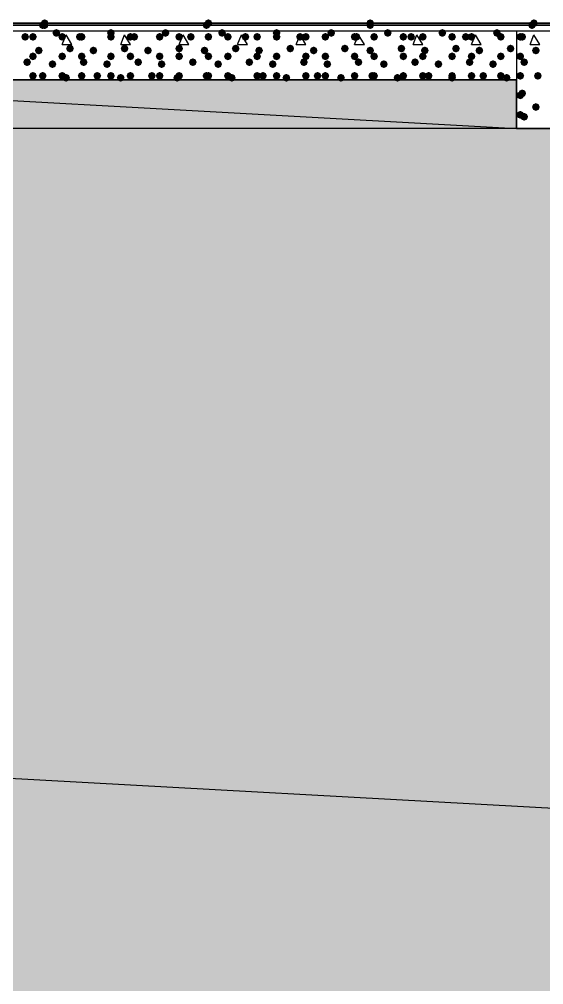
# Model space of a CAD drawing. Header units: millimetres. Extents: x 0 to 420, y 0 to 297.
# Drawn here: x 289.94 to 301.33, y 207.21 to 228.18 of the extents above; entities that cross this region are included whole.
import ezdxf

# ---------------------------------------------------------------- set-up
doc = ezdxf.new("R2010")
doc.units = ezdxf.units.MM
doc.layers.get('0').update_dxf_attribs({"linetype": 'CONTINUOUS'})

msp = doc.modelspace()

# ---------------------------------------------------------------- hatches: boundary and pattern name
at = {"true_color": 0x0000fe}
for points in [[(290.533667, 228.049667), (290.508796, 227.989871), (290.449, 227.965), (290.389204, 227.989871), (290.364333, 228.049667), (290.389204, 228.109462), (290.449, 228.134333), (290.508796, 228.109463)], [(290.533667, 228.049667), (290.508796, 227.989871), (290.449, 227.965), (290.389204, 227.989871), (290.364333, 228.049667), (290.389204, 228.109462), (290.449, 228.134333), (290.508796, 228.109463)], [(290.576, 228.092), (290.551129, 228.032204), (290.491333, 228.007333), (290.431537, 228.032204), (290.406667, 228.092), (290.431537, 228.151796), (290.491333, 228.176667), (290.551129, 228.151796)], [(290.576, 228.049667), (290.551129, 227.989871), (290.491333, 227.965), (290.431537, 227.989871), (290.406667, 228.049667), (290.431537, 228.109462), (290.491333, 228.134333), (290.551129, 228.109463)], [(294.089667, 228.049667), (294.064796, 227.989871), (294.005, 227.965), (293.945204, 227.989871), (293.920333, 228.049667), (293.945204, 228.109462), (294.005, 228.134333), (294.064796, 228.109463)], [(294.089667, 228.049667), (294.064796, 227.989871), (294.005, 227.965), (293.945204, 227.989871), (293.920333, 228.049667), (293.945204, 228.109462), (294.005, 228.134333), (294.064796, 228.109463)], [(294.089667, 228.049667), (294.064796, 227.989871), (294.005, 227.965), (293.945204, 227.989871), (293.920333, 228.049667), (293.945204, 228.109462), (294.005, 228.134333), (294.064796, 228.109463)], [(294.132, 228.092), (294.107129, 228.032204), (294.047333, 228.007333), (293.987538, 228.032204), (293.962667, 228.092), (293.987537, 228.151796), (294.047333, 228.176667), (294.107129, 228.151796)], [(297.645667, 228.092), (297.620796, 228.032204), (297.561, 228.007333), (297.501204, 228.032204), (297.476333, 228.092), (297.501204, 228.151796), (297.561, 228.176667), (297.620796, 228.151796)], [(297.645667, 228.049667), (297.620796, 227.989871), (297.561, 227.965), (297.501204, 227.989871), (297.476333, 228.049667), (297.501204, 228.109462), (297.561, 228.134333), (297.620796, 228.109463)], [(297.645667, 228.049667), (297.620796, 227.989871), (297.561, 227.965), (297.501204, 227.989871), (297.476333, 228.049667), (297.501204, 228.109462), (297.561, 228.134333), (297.620796, 228.109463)], [(297.645667, 228.049667), (297.620796, 227.989871), (297.561, 227.965), (297.501204, 227.989871), (297.476333, 228.049667), (297.501204, 228.109462), (297.561, 228.134333), (297.620796, 228.109463)], [(301.159333, 228.049667), (301.134462, 227.989871), (301.074667, 227.965), (301.014871, 227.989871), (300.99, 228.049667), (301.014871, 228.109462), (301.074667, 228.134333), (301.134462, 228.109463)], [(301.159333, 228.049667), (301.134462, 227.989871), (301.074667, 227.965), (301.014871, 227.989871), (300.99, 228.049667), (301.014871, 228.109462), (301.074667, 228.134333), (301.134462, 228.109463)], [(301.159333, 228.049667), (301.134462, 227.989871), (301.074667, 227.965), (301.014871, 227.989871), (300.99, 228.049667), (301.014871, 228.109462), (301.074667, 228.134333), (301.134462, 228.109463)], [(301.201667, 228.092), (301.176796, 228.032204), (301.117, 228.007333), (301.057204, 228.032204), (301.032333, 228.092), (301.057204, 228.151796), (301.117, 228.176667), (301.176796, 228.151796)]]:
    msp.add_hatch(color=0, dxfattribs=at).paths.add_polyline_path(points, flags=0)
at = {"true_color": 0x000007}
h = msp.add_hatch(color=0, dxfattribs=at)
h.paths.add_polyline_path([(32.215667, 228.049667), (380.661333, 228.049667)], flags=0)
h.paths.add_polyline_path([(380.661333, 228.049667), (32.215667, 228.049667)], flags=0)
at = {"true_color": 0x000008}
for points in [[(290.152667, 227.795667), (290.127796, 227.735871), (290.068, 227.711), (290.008204, 227.735871), (289.983333, 227.795667), (290.008204, 227.855462), (290.068, 227.880333), (290.127796, 227.855463)], [(290.322, 227.795667), (290.297129, 227.735871), (290.237333, 227.711), (290.177538, 227.735871), (290.152667, 227.795667), (290.177537, 227.855462), (290.237333, 227.880333), (290.297129, 227.855463)], [(290.83, 227.880333), (290.805129, 227.820537), (290.745333, 227.795667), (290.685538, 227.820537), (290.660667, 227.880333), (290.685537, 227.940129), (290.745333, 227.965), (290.805129, 227.940129)], [(290.957, 227.795667), (290.932129, 227.735871), (290.872333, 227.711), (290.812538, 227.735871), (290.787667, 227.795667), (290.812537, 227.855462), (290.872333, 227.880333), (290.932129, 227.855463)], [(291.338, 227.795667), (291.313129, 227.735871), (291.253333, 227.711), (291.193537, 227.735871), (291.168667, 227.795667), (291.193537, 227.855462), (291.253333, 227.880333), (291.313129, 227.855463)], [(291.380333, 227.795667), (291.355463, 227.735871), (291.295667, 227.711), (291.235871, 227.735871), (291.211, 227.795667), (291.235871, 227.855462), (291.295667, 227.880333), (291.355462, 227.855463)], [(292.015333, 227.880333), (291.990463, 227.820537), (291.930667, 227.795667), (291.870871, 227.820537), (291.846, 227.880333), (291.870871, 227.940129), (291.930667, 227.965), (291.990462, 227.940129)], [(292.015333, 227.795667), (291.990463, 227.735871), (291.930667, 227.711), (291.870871, 227.735871), (291.846, 227.795667), (291.870871, 227.855462), (291.930667, 227.880333), (291.990462, 227.855463)], [(292.438667, 227.795667), (292.413796, 227.735871), (292.354, 227.711), (292.294204, 227.735871), (292.269333, 227.795667), (292.294204, 227.855462), (292.354, 227.880333), (292.413796, 227.855463)], [(292.523333, 227.795667), (292.498462, 227.735871), (292.438667, 227.711), (292.378871, 227.735871), (292.354, 227.795667), (292.378871, 227.855462), (292.438667, 227.880333), (292.498462, 227.855463)], [(293.073667, 227.795667), (293.048796, 227.735871), (292.989, 227.711), (292.929204, 227.735871), (292.904333, 227.795667), (292.929204, 227.855462), (292.989, 227.880333), (293.048796, 227.855463)], [(293.200667, 227.880333), (293.175796, 227.820537), (293.116, 227.795667), (293.056204, 227.820537), (293.031333, 227.880333), (293.056204, 227.940129), (293.116, 227.965), (293.175796, 227.940129)], [(293.497, 227.795667), (293.472129, 227.735871), (293.412333, 227.711), (293.352538, 227.735871), (293.327667, 227.795667), (293.352537, 227.855462), (293.412333, 227.880333), (293.472129, 227.855463)], [(293.751, 227.795667), (293.726129, 227.735871), (293.666333, 227.711), (293.606537, 227.735871), (293.581667, 227.795667), (293.606537, 227.855462), (293.666333, 227.880333), (293.726129, 227.855463)], [(294.132, 227.795667), (294.107129, 227.735871), (294.047333, 227.711), (293.987538, 227.735871), (293.962667, 227.795667), (293.987537, 227.855462), (294.047333, 227.880333), (294.107129, 227.855463)], [(294.428333, 227.880333), (294.403462, 227.820537), (294.343667, 227.795667), (294.283871, 227.820537), (294.259, 227.880333), (294.283871, 227.940129), (294.343667, 227.965), (294.403462, 227.940129)], [(294.555333, 227.795667), (294.530463, 227.735871), (294.470667, 227.711), (294.410871, 227.735871), (294.386, 227.795667), (294.410871, 227.855462), (294.470667, 227.880333), (294.530462, 227.855463)], [(294.936333, 227.795667), (294.911462, 227.735871), (294.851667, 227.711), (294.791871, 227.735871), (294.767, 227.795667), (294.791871, 227.855462), (294.851667, 227.880333), (294.911462, 227.855463)], [(295.190333, 227.795667), (295.165462, 227.735871), (295.105667, 227.711), (295.045871, 227.735871), (295.021, 227.795667), (295.045871, 227.855462), (295.105667, 227.880333), (295.165462, 227.855463)], [(295.613667, 227.880333), (295.588796, 227.820537), (295.529, 227.795667), (295.469204, 227.820537), (295.444333, 227.880333), (295.469204, 227.940129), (295.529, 227.965), (295.588796, 227.940129)], [(295.613667, 227.795667), (295.588796, 227.735871), (295.529, 227.711), (295.469204, 227.735871), (295.444333, 227.795667), (295.469204, 227.855462), (295.529, 227.880333), (295.588796, 227.855463)], [(296.121667, 227.795667), (296.096796, 227.735871), (296.037, 227.711), (295.977204, 227.735871), (295.952333, 227.795667), (295.977204, 227.855462), (296.037, 227.880333), (296.096796, 227.855463)], [(296.248667, 227.795667), (296.223796, 227.735871), (296.164, 227.711), (296.104204, 227.735871), (296.079333, 227.795667), (296.104204, 227.855462), (296.164, 227.880333), (296.223796, 227.855463)], [(296.672, 227.795667), (296.647129, 227.735871), (296.587333, 227.711), (296.527537, 227.735871), (296.502667, 227.795667), (296.527537, 227.855462), (296.587333, 227.880333), (296.647129, 227.855463)], [(296.799, 227.880333), (296.774129, 227.820537), (296.714333, 227.795667), (296.654537, 227.820537), (296.629667, 227.880333), (296.654537, 227.940129), (296.714333, 227.965), (296.774129, 227.940129)], [(297.307, 227.795667), (297.282129, 227.735871), (297.222333, 227.711), (297.162537, 227.735871), (297.137667, 227.795667), (297.162537, 227.855462), (297.222333, 227.880333), (297.282129, 227.855463)], [(297.349333, 227.795667), (297.324462, 227.735871), (297.264667, 227.711), (297.204871, 227.735871), (297.18, 227.795667), (297.204871, 227.855462), (297.264667, 227.880333), (297.324462, 227.855463)], [(297.730333, 227.795667), (297.705462, 227.735871), (297.645667, 227.711), (297.585871, 227.735871), (297.561, 227.795667), (297.585871, 227.855462), (297.645667, 227.880333), (297.705462, 227.855463)], [(298.026667, 227.880333), (298.001796, 227.820537), (297.942, 227.795667), (297.882204, 227.820537), (297.857333, 227.880333), (297.882204, 227.940129), (297.942, 227.965), (298.001796, 227.940129)], [(298.365333, 227.795667), (298.340463, 227.735871), (298.280667, 227.711), (298.220871, 227.735871), (298.196, 227.795667), (298.220871, 227.855462), (298.280667, 227.880333), (298.340462, 227.855463)], [(298.534667, 227.795667), (298.509796, 227.735871), (298.45, 227.711), (298.390204, 227.735871), (298.365333, 227.795667), (298.390204, 227.855462), (298.45, 227.880333), (298.509796, 227.855463)], [(298.788667, 227.795667), (298.763796, 227.735871), (298.704, 227.711), (298.644204, 227.735871), (298.619333, 227.795667), (298.644204, 227.855462), (298.704, 227.880333), (298.763796, 227.855463)], [(299.212, 227.880333), (299.187129, 227.820537), (299.127333, 227.795667), (299.067538, 227.820537), (299.042667, 227.880333), (299.067537, 227.940129), (299.127333, 227.965), (299.187129, 227.940129)], [(299.423667, 227.795667), (299.398796, 227.735871), (299.339, 227.711), (299.279204, 227.735871), (299.254333, 227.795667), (299.279204, 227.855462), (299.339, 227.880333), (299.398796, 227.855463)], [(299.72, 227.795667), (299.695129, 227.735871), (299.635333, 227.711), (299.575538, 227.735871), (299.550667, 227.795667), (299.575537, 227.855462), (299.635333, 227.880333), (299.695129, 227.855463)], [(299.847, 227.795667), (299.822129, 227.735871), (299.762333, 227.711), (299.702538, 227.735871), (299.677667, 227.795667), (299.702537, 227.855462), (299.762333, 227.880333), (299.822129, 227.855463)], [(300.397333, 227.880333), (300.372462, 227.820537), (300.312667, 227.795667), (300.252871, 227.820537), (300.228, 227.880333), (300.252871, 227.940129), (300.312667, 227.965), (300.372462, 227.940129)], [(300.482, 227.795667), (300.457129, 227.735871), (300.397333, 227.711), (300.337538, 227.735871), (300.312667, 227.795667), (300.337537, 227.855462), (300.397333, 227.880333), (300.457129, 227.855463)], [(290.322, 227.372333), (290.297129, 227.312537), (290.237333, 227.287667), (290.177538, 227.312537), (290.152667, 227.372333), (290.177537, 227.432129), (290.237333, 227.457), (290.297129, 227.432129)], [(290.449, 227.499333), (290.424129, 227.439537), (290.364333, 227.414667), (290.304537, 227.439537), (290.279667, 227.499333), (290.304537, 227.559129), (290.364333, 227.584), (290.424129, 227.559129)], [(290.957, 227.372333), (290.932129, 227.312537), (290.872333, 227.287667), (290.812538, 227.312537), (290.787667, 227.372333), (290.812537, 227.432129), (290.872333, 227.457), (290.932129, 227.432129)], [(291.126333, 227.541667), (291.101462, 227.481871), (291.041667, 227.457), (290.981871, 227.481871), (290.957, 227.541667), (290.981871, 227.601462), (291.041667, 227.626333), (291.101462, 227.601463)], [(291.380333, 227.372333), (291.355463, 227.312537), (291.295667, 227.287667), (291.235871, 227.312537), (291.211, 227.372333), (291.235871, 227.432129), (291.295667, 227.457), (291.355462, 227.432129)], [(291.634333, 227.499333), (291.609462, 227.439537), (291.549667, 227.414667), (291.489871, 227.439537), (291.465, 227.499333), (291.489871, 227.559129), (291.549667, 227.584), (291.609462, 227.559129)], [(292.015333, 227.372333), (291.990463, 227.312537), (291.930667, 227.287667), (291.870871, 227.312537), (291.846, 227.372333), (291.870871, 227.432129), (291.930667, 227.457), (291.990462, 227.432129)], [(292.311667, 227.541667), (292.286796, 227.481871), (292.227, 227.457), (292.167204, 227.481871), (292.142333, 227.541667), (292.167204, 227.601462), (292.227, 227.626333), (292.286796, 227.601463)], [(292.438667, 227.372333), (292.413796, 227.312537), (292.354, 227.287667), (292.294204, 227.312537), (292.269333, 227.372333), (292.294204, 227.432129), (292.354, 227.457), (292.413796, 227.432129)], [(292.819667, 227.499333), (292.794796, 227.439537), (292.735, 227.414667), (292.675204, 227.439537), (292.650333, 227.499333), (292.675204, 227.559129), (292.735, 227.584), (292.794796, 227.559129)], [(293.073667, 227.372333), (293.048796, 227.312537), (292.989, 227.287667), (292.929204, 227.312537), (292.904333, 227.372333), (292.929204, 227.432129), (292.989, 227.457), (293.048796, 227.432129)], [(293.497, 227.541667), (293.472129, 227.481871), (293.412333, 227.457), (293.352538, 227.481871), (293.327667, 227.541667), (293.352537, 227.601462), (293.412333, 227.626333), (293.472129, 227.601463)], [(293.497, 227.372333), (293.472129, 227.312537), (293.412333, 227.287667), (293.352538, 227.312537), (293.327667, 227.372333), (293.352537, 227.432129), (293.412333, 227.457), (293.472129, 227.432129)], [(294.047333, 227.499333), (294.022462, 227.439537), (293.962667, 227.414667), (293.902871, 227.439537), (293.878, 227.499333), (293.902871, 227.559129), (293.962667, 227.584), (294.022462, 227.559129)], [(294.132, 227.372333), (294.107129, 227.312537), (294.047333, 227.287667), (293.987538, 227.312537), (293.962667, 227.372333), (293.987537, 227.432129), (294.047333, 227.457), (294.107129, 227.432129)], [(294.555333, 227.372333), (294.530463, 227.312537), (294.470667, 227.287667), (294.410871, 227.312537), (294.386, 227.372333), (294.410871, 227.432129), (294.470667, 227.457), (294.530462, 227.432129)], [(294.724667, 227.541667), (294.699796, 227.481871), (294.64, 227.457), (294.580204, 227.481871), (294.555333, 227.541667), (294.580204, 227.601462), (294.64, 227.626333), (294.699796, 227.601463)], [(295.190333, 227.372333), (295.165462, 227.312537), (295.105667, 227.287667), (295.045871, 227.312537), (295.021, 227.372333), (295.045871, 227.432129), (295.105667, 227.457), (295.165462, 227.432129)], [(295.232667, 227.499333), (295.207796, 227.439537), (295.148, 227.414667), (295.088204, 227.439537), (295.063333, 227.499333), (295.088204, 227.559129), (295.148, 227.584), (295.207796, 227.559129)], [(295.613667, 227.372333), (295.588796, 227.312537), (295.529, 227.287667), (295.469204, 227.312537), (295.444333, 227.372333), (295.469204, 227.432129), (295.529, 227.457), (295.588796, 227.432129)], [(295.91, 227.541667), (295.885129, 227.481871), (295.825333, 227.457), (295.765538, 227.481871), (295.740667, 227.541667), (295.765537, 227.601462), (295.825333, 227.626333), (295.885129, 227.601463)], [(296.248667, 227.372333), (296.223796, 227.312537), (296.164, 227.287667), (296.104204, 227.312537), (296.079333, 227.372333), (296.104204, 227.432129), (296.164, 227.457), (296.223796, 227.432129)], [(296.418, 227.499333), (296.393129, 227.439537), (296.333333, 227.414667), (296.273537, 227.439537), (296.248667, 227.499333), (296.273537, 227.559129), (296.333333, 227.584), (296.393129, 227.559129)], [(296.672, 227.372333), (296.647129, 227.312537), (296.587333, 227.287667), (296.527537, 227.312537), (296.502667, 227.372333), (296.527537, 227.432129), (296.587333, 227.457), (296.647129, 227.432129)], [(297.095333, 227.541667), (297.070462, 227.481871), (297.010667, 227.457), (296.950871, 227.481871), (296.926, 227.541667), (296.950871, 227.601462), (297.010667, 227.626333), (297.070462, 227.601463)], [(297.307, 227.372333), (297.282129, 227.312537), (297.222333, 227.287667), (297.162537, 227.312537), (297.137667, 227.372333), (297.162537, 227.432129), (297.222333, 227.457), (297.282129, 227.432129)], [(297.645667, 227.499333), (297.620796, 227.439537), (297.561, 227.414667), (297.501204, 227.439537), (297.476333, 227.499333), (297.501204, 227.559129), (297.561, 227.584), (297.620796, 227.559129)], [(297.730333, 227.372333), (297.705462, 227.312537), (297.645667, 227.287667), (297.585871, 227.312537), (297.561, 227.372333), (297.585871, 227.432129), (297.645667, 227.457), (297.705462, 227.432129)], [(298.323, 227.541667), (298.298129, 227.481871), (298.238333, 227.457), (298.178538, 227.481871), (298.153667, 227.541667), (298.178537, 227.601462), (298.238333, 227.626333), (298.298129, 227.601463)], [(298.365333, 227.372333), (298.340463, 227.312537), (298.280667, 227.287667), (298.220871, 227.312537), (298.196, 227.372333), (298.220871, 227.432129), (298.280667, 227.457), (298.340462, 227.432129)], [(298.788667, 227.372333), (298.763796, 227.312537), (298.704, 227.287667), (298.644204, 227.312537), (298.619333, 227.372333), (298.644204, 227.432129), (298.704, 227.457), (298.763796, 227.432129)], [(298.831, 227.499333), (298.806129, 227.439537), (298.746333, 227.414667), (298.686537, 227.439537), (298.661667, 227.499333), (298.686537, 227.559129), (298.746333, 227.584), (298.806129, 227.559129)], [(299.423667, 227.372333), (299.398796, 227.312537), (299.339, 227.287667), (299.279204, 227.312537), (299.254333, 227.372333), (299.279204, 227.432129), (299.339, 227.457), (299.398796, 227.432129)], [(299.508333, 227.541667), (299.483462, 227.481871), (299.423667, 227.457), (299.363871, 227.481871), (299.339, 227.541667), (299.363871, 227.601462), (299.423667, 227.626333), (299.483462, 227.601463)], [(299.847, 227.372333), (299.822129, 227.312537), (299.762333, 227.287667), (299.702538, 227.312537), (299.677667, 227.372333), (299.702537, 227.432129), (299.762333, 227.457), (299.822129, 227.432129)], [(300.016333, 227.499333), (299.991463, 227.439537), (299.931667, 227.414667), (299.871871, 227.439537), (299.847, 227.499333), (299.871871, 227.559129), (299.931667, 227.584), (299.991462, 227.559129)], [(300.482, 227.372333), (300.457129, 227.312537), (300.397333, 227.287667), (300.337538, 227.312537), (300.312667, 227.372333), (300.337537, 227.432129), (300.397333, 227.457), (300.457129, 227.432129)], [(300.693667, 227.541667), (300.668796, 227.481871), (300.609, 227.457), (300.549204, 227.481871), (300.524333, 227.541667), (300.549204, 227.601462), (300.609, 227.626333), (300.668796, 227.601463)], [(290.195, 227.245333), (290.170129, 227.185537), (290.110333, 227.160667), (290.050538, 227.185537), (290.025667, 227.245333), (290.050537, 227.305129), (290.110333, 227.33), (290.170129, 227.305129)], [(290.745333, 227.203), (290.720463, 227.143204), (290.660667, 227.118333), (290.600871, 227.143204), (290.576, 227.203), (290.600871, 227.262796), (290.660667, 227.287667), (290.720462, 227.262796)], [(291.422667, 227.245333), (291.397796, 227.185537), (291.338, 227.160667), (291.278204, 227.185537), (291.253333, 227.245333), (291.278204, 227.305129), (291.338, 227.33), (291.397796, 227.305129)], [(291.930667, 227.203), (291.905796, 227.143204), (291.846, 227.118333), (291.786204, 227.143204), (291.761333, 227.203), (291.786204, 227.262796), (291.846, 227.287667), (291.905796, 227.262796)], [(292.608, 227.245333), (292.583129, 227.185537), (292.523333, 227.160667), (292.463538, 227.185537), (292.438667, 227.245333), (292.463537, 227.305129), (292.523333, 227.33), (292.583129, 227.305129)], [(293.116, 227.203), (293.091129, 227.143204), (293.031333, 227.118333), (292.971537, 227.143204), (292.946667, 227.203), (292.971537, 227.262796), (293.031333, 227.287667), (293.091129, 227.262796)], [(293.793333, 227.245333), (293.768462, 227.185537), (293.708667, 227.160667), (293.648871, 227.185537), (293.624, 227.245333), (293.648871, 227.305129), (293.708667, 227.33), (293.768462, 227.305129)], [(294.343667, 227.203), (294.318796, 227.143204), (294.259, 227.118333), (294.199204, 227.143204), (294.174333, 227.203), (294.199204, 227.262796), (294.259, 227.287667), (294.318796, 227.262796)], [(295.021, 227.245333), (294.996129, 227.185537), (294.936333, 227.160667), (294.876537, 227.185537), (294.851667, 227.245333), (294.876537, 227.305129), (294.936333, 227.33), (294.996129, 227.305129)], [(295.529, 227.203), (295.504129, 227.143204), (295.444333, 227.118333), (295.384537, 227.143204), (295.359667, 227.203), (295.384537, 227.262796), (295.444333, 227.287667), (295.504129, 227.262796)], [(296.206333, 227.245333), (296.181462, 227.185537), (296.121667, 227.160667), (296.061871, 227.185537), (296.037, 227.245333), (296.061871, 227.305129), (296.121667, 227.33), (296.181462, 227.305129)], [(296.714333, 227.203), (296.689462, 227.143204), (296.629667, 227.118333), (296.569871, 227.143204), (296.545, 227.203), (296.569871, 227.262796), (296.629667, 227.287667), (296.689462, 227.262796)], [(297.391667, 227.245333), (297.366796, 227.185537), (297.307, 227.160667), (297.247204, 227.185537), (297.222333, 227.245333), (297.247204, 227.305129), (297.307, 227.33), (297.366796, 227.305129)], [(297.942, 227.203), (297.917129, 227.143204), (297.857333, 227.118333), (297.797537, 227.143204), (297.772667, 227.203), (297.797537, 227.262796), (297.857333, 227.287667), (297.917129, 227.262796)], [(298.619333, 227.245333), (298.594462, 227.185537), (298.534667, 227.160667), (298.474871, 227.185537), (298.45, 227.245333), (298.474871, 227.305129), (298.534667, 227.33), (298.594462, 227.305129)], [(299.127333, 227.203), (299.102462, 227.143204), (299.042667, 227.118333), (298.982871, 227.143204), (298.958, 227.203), (298.982871, 227.262796), (299.042667, 227.287667), (299.102462, 227.262796)], [(299.804667, 227.245333), (299.779796, 227.185537), (299.72, 227.160667), (299.660204, 227.185537), (299.635333, 227.245333), (299.660204, 227.305129), (299.72, 227.33), (299.779796, 227.305129)], [(300.312667, 227.203), (300.287796, 227.143204), (300.228, 227.118333), (300.168204, 227.143204), (300.143333, 227.203), (300.168204, 227.262796), (300.228, 227.287667), (300.287796, 227.262796)], [(290.322, 226.949), (290.297129, 226.889204), (290.237333, 226.864333), (290.177538, 226.889204), (290.152667, 226.949), (290.177537, 227.008796), (290.237333, 227.033667), (290.297129, 227.008796)], [(290.533667, 226.949), (290.508796, 226.889204), (290.449, 226.864333), (290.389204, 226.889204), (290.364333, 226.949), (290.389204, 227.008796), (290.449, 227.033667), (290.508796, 227.008796)], [(290.957, 226.949), (290.932129, 226.889204), (290.872333, 226.864333), (290.812538, 226.889204), (290.787667, 226.949), (290.812537, 227.008796), (290.872333, 227.033667), (290.932129, 227.008796)], [(291.380333, 226.949), (291.355463, 226.889204), (291.295667, 226.864333), (291.235871, 226.889204), (291.211, 226.949), (291.235871, 227.008796), (291.295667, 227.033667), (291.355462, 227.008796)], [(291.719, 226.949), (291.694129, 226.889204), (291.634333, 226.864333), (291.574538, 226.889204), (291.549667, 226.949), (291.574537, 227.008796), (291.634333, 227.033667), (291.694129, 227.008796)], [(292.015333, 226.949), (291.990463, 226.889204), (291.930667, 226.864333), (291.870871, 226.889204), (291.846, 226.949), (291.870871, 227.008796), (291.930667, 227.033667), (291.990462, 227.008796)], [(292.438667, 226.949), (292.413796, 226.889204), (292.354, 226.864333), (292.294204, 226.889204), (292.269333, 226.949), (292.294204, 227.008796), (292.354, 227.033667), (292.413796, 227.008796)], [(292.904333, 226.949), (292.879462, 226.889204), (292.819667, 226.864333), (292.759871, 226.889204), (292.735, 226.949), (292.759871, 227.008796), (292.819667, 227.033667), (292.879462, 227.008796)], [(293.073667, 226.949), (293.048796, 226.889204), (292.989, 226.864333), (292.929204, 226.889204), (292.904333, 226.949), (292.929204, 227.008796), (292.989, 227.033667), (293.048796, 227.008796)], [(293.497, 226.949), (293.472129, 226.889204), (293.412333, 226.864333), (293.352538, 226.889204), (293.327667, 226.949), (293.352537, 227.008796), (293.412333, 227.033667), (293.472129, 227.008796)], [(294.089667, 226.949), (294.064796, 226.889204), (294.005, 226.864333), (293.945204, 226.889204), (293.920333, 226.949), (293.945204, 227.008796), (294.005, 227.033667), (294.064796, 227.008796)], [(294.132, 226.949), (294.107129, 226.889204), (294.047333, 226.864333), (293.987538, 226.889204), (293.962667, 226.949), (293.987537, 227.008796), (294.047333, 227.033667), (294.107129, 227.008796)], [(294.555333, 226.949), (294.530463, 226.889204), (294.470667, 226.864333), (294.410871, 226.889204), (294.386, 226.949), (294.410871, 227.008796), (294.470667, 227.033667), (294.530462, 227.008796)], [(295.190333, 226.949), (295.165462, 226.889204), (295.105667, 226.864333), (295.045871, 226.889204), (295.021, 226.949), (295.045871, 227.008796), (295.105667, 227.033667), (295.165462, 227.008796)], [(295.317333, 226.949), (295.292462, 226.889204), (295.232667, 226.864333), (295.172871, 226.889204), (295.148, 226.949), (295.172871, 227.008796), (295.232667, 227.033667), (295.292462, 227.008796)], [(295.613667, 226.949), (295.588796, 226.889204), (295.529, 226.864333), (295.469204, 226.889204), (295.444333, 226.949), (295.469204, 227.008796), (295.529, 227.033667), (295.588796, 227.008796)], [(296.248667, 226.949), (296.223796, 226.889204), (296.164, 226.864333), (296.104204, 226.889204), (296.079333, 226.949), (296.104204, 227.008796), (296.164, 227.033667), (296.223796, 227.008796)], [(296.502667, 226.949), (296.477796, 226.889204), (296.418, 226.864333), (296.358204, 226.889204), (296.333333, 226.949), (296.358204, 227.008796), (296.418, 227.033667), (296.477796, 227.008796)], [(296.672, 226.949), (296.647129, 226.889204), (296.587333, 226.864333), (296.527537, 226.889204), (296.502667, 226.949), (296.527537, 227.008796), (296.587333, 227.033667), (296.647129, 227.008796)], [(297.307, 226.949), (297.282129, 226.889204), (297.222333, 226.864333), (297.162537, 226.889204), (297.137667, 226.949), (297.162537, 227.008796), (297.222333, 227.033667), (297.282129, 227.008796)], [(297.688, 226.949), (297.663129, 226.889204), (297.603333, 226.864333), (297.543537, 226.889204), (297.518667, 226.949), (297.543537, 227.008796), (297.603333, 227.033667), (297.663129, 227.008796)], [(297.730333, 226.949), (297.705462, 226.889204), (297.645667, 226.864333), (297.585871, 226.889204), (297.561, 226.949), (297.585871, 227.008796), (297.645667, 227.033667), (297.705462, 227.008796)], [(298.365333, 226.949), (298.340463, 226.889204), (298.280667, 226.864333), (298.220871, 226.889204), (298.196, 226.949), (298.220871, 227.008796), (298.280667, 227.033667), (298.340462, 227.008796)], [(298.788667, 226.949), (298.763796, 226.889204), (298.704, 226.864333), (298.644204, 226.889204), (298.619333, 226.949), (298.644204, 227.008796), (298.704, 227.033667), (298.763796, 227.008796)], [(298.915667, 226.949), (298.890796, 226.889204), (298.831, 226.864333), (298.771204, 226.889204), (298.746333, 226.949), (298.771204, 227.008796), (298.831, 227.033667), (298.890796, 227.008796)], [(299.423667, 226.949), (299.398796, 226.889204), (299.339, 226.864333), (299.279204, 226.889204), (299.254333, 226.949), (299.279204, 227.008796), (299.339, 227.033667), (299.398796, 227.008796)], [(299.847, 226.949), (299.822129, 226.889204), (299.762333, 226.864333), (299.702538, 226.889204), (299.677667, 226.949), (299.702537, 227.008796), (299.762333, 227.033667), (299.822129, 227.008796)], [(300.101, 226.949), (300.076129, 226.889204), (300.016333, 226.864333), (299.956537, 226.889204), (299.931667, 226.949), (299.956537, 227.008796), (300.016333, 227.033667), (300.076129, 227.008796)], [(300.482, 226.949), (300.457129, 226.889204), (300.397333, 226.864333), (300.337538, 226.889204), (300.312667, 226.949), (300.337537, 227.008796), (300.397333, 227.033667), (300.457129, 227.008796)], [(291.041667, 226.906667), (291.016796, 226.846871), (290.957, 226.822), (290.897204, 226.846871), (290.872333, 226.906667), (290.897204, 226.966462), (290.957, 226.991333), (291.016796, 226.966463)], [(292.227, 226.906667), (292.202129, 226.846871), (292.142333, 226.822), (292.082538, 226.846871), (292.057667, 226.906667), (292.082537, 226.966462), (292.142333, 226.991333), (292.202129, 226.966463)], [(293.454667, 226.906667), (293.429796, 226.846871), (293.37, 226.822), (293.310204, 226.846871), (293.285333, 226.906667), (293.310204, 226.966462), (293.37, 226.991333), (293.429796, 226.966463)], [(294.64, 226.906667), (294.615129, 226.846871), (294.555333, 226.822), (294.495538, 226.846871), (294.470667, 226.906667), (294.495537, 226.966462), (294.555333, 226.991333), (294.615129, 226.966463)], [(295.825333, 226.906667), (295.800462, 226.846871), (295.740667, 226.822), (295.680871, 226.846871), (295.656, 226.906667), (295.680871, 226.966462), (295.740667, 226.991333), (295.800462, 226.966463)], [(297.010667, 226.906667), (296.985796, 226.846871), (296.926, 226.822), (296.866204, 226.846871), (296.841333, 226.906667), (296.866204, 226.966462), (296.926, 226.991333), (296.985796, 226.966463)], [(298.238333, 226.906667), (298.213462, 226.846871), (298.153667, 226.822), (298.093871, 226.846871), (298.069, 226.906667), (298.093871, 226.966462), (298.153667, 226.991333), (298.213462, 226.966463)], [(299.423667, 226.906667), (299.398796, 226.846871), (299.339, 226.822), (299.279204, 226.846871), (299.254333, 226.906667), (299.279204, 226.966462), (299.339, 226.991333), (299.398796, 226.966463)], [(300.609, 226.906667), (300.584129, 226.846871), (300.524333, 226.822), (300.464538, 226.846871), (300.439667, 226.906667), (300.464537, 226.966462), (300.524333, 226.991333), (300.584129, 226.966463)]]:
    msp.add_hatch(color=0, dxfattribs=at).paths.add_polyline_path(points, flags=0)
at = {"true_color": 0x000007}
for points in [[(300.905333, 227.795667), (300.880463, 227.735871), (300.820667, 227.711), (300.760871, 227.735871), (300.736, 227.795667), (300.760871, 227.855462), (300.820667, 227.880333), (300.880462, 227.855463)], [(300.947667, 227.795667), (300.922796, 227.735871), (300.863, 227.711), (300.803204, 227.735871), (300.778333, 227.795667), (300.803204, 227.855462), (300.863, 227.880333), (300.922796, 227.855463)], [(300.905333, 227.372333), (300.880463, 227.312537), (300.820667, 227.287667), (300.760871, 227.312537), (300.736, 227.372333), (300.760871, 227.432129), (300.820667, 227.457), (300.880462, 227.432129)], [(301.244, 227.499333), (301.219129, 227.439537), (301.159333, 227.414667), (301.099538, 227.439537), (301.074667, 227.499333), (301.099537, 227.559129), (301.159333, 227.584), (301.219129, 227.559129)], [(300.99, 227.245333), (300.965129, 227.185537), (300.905333, 227.160667), (300.845537, 227.185537), (300.820667, 227.245333), (300.845537, 227.305129), (300.905333, 227.33), (300.965129, 227.305129)], [(300.905333, 226.949), (300.880463, 226.889204), (300.820667, 226.864333), (300.760871, 226.889204), (300.736, 226.949), (300.760871, 227.008796), (300.820667, 227.033667), (300.880462, 227.008796)], [(301.286333, 226.949), (301.261462, 226.889204), (301.201667, 226.864333), (301.141871, 226.889204), (301.117, 226.949), (301.141871, 227.008796), (301.201667, 227.033667), (301.261462, 227.008796)], [(300.947667, 226.568), (300.922796, 226.508204), (300.863, 226.483333), (300.803204, 226.508204), (300.778333, 226.568), (300.803204, 226.627796), (300.863, 226.652667), (300.922796, 226.627796)], [(300.905333, 226.525667), (300.880463, 226.465871), (300.820667, 226.441), (300.760871, 226.465871), (300.736, 226.525667), (300.760871, 226.585462), (300.820667, 226.610333), (300.880462, 226.585463)], [(301.244, 226.271667), (301.219129, 226.211871), (301.159333, 226.187), (301.099538, 226.211871), (301.074667, 226.271667), (301.099537, 226.331462), (301.159333, 226.356333), (301.219129, 226.331463)], [(300.905333, 226.102333), (300.880463, 226.042537), (300.820667, 226.017667), (300.760871, 226.042537), (300.736, 226.102333), (300.760871, 226.162129), (300.820667, 226.187), (300.880462, 226.162129)], [(300.99, 226.06), (300.965129, 226.000204), (300.905333, 225.975333), (300.845537, 226.000204), (300.820667, 226.06), (300.845537, 226.119796), (300.905333, 226.144667), (300.965129, 226.119796)]]:
    msp.add_hatch(color=0, dxfattribs=at).paths.add_polyline_path(points, flags=0)
at = {"true_color": 0x000008}
h = msp.add_hatch(color=0, dxfattribs=at)
h.paths.add_polyline_path([(300.736, 226.864333), (281.686, 226.864333), (300.736, 225.806)], flags=0)
h.paths.add_polyline_path([(281.686, 226.864333), (300.736, 225.806), (281.686, 225.806)], flags=0)
h = msp.add_hatch(color=0, dxfattribs=at)
h.paths.add_polyline_path([(379.518333, 225.806), (33.401, 225.806), (379.518333, 206.756)], flags=0)
h.paths.add_polyline_path([(33.401, 225.806), (379.518333, 206.756), (33.401, 206.756)], flags=0)

# ---------------------------------------------------------------- linework, layer by layer
at = {"color": 0, "true_color": 0x000007}
for points in [[(380.703667, 228.092), (32.173333, 228.092), (32.173333, 228.049667)], [(380.703667, 228.092), (32.215667, 228.092), (380.703667, 228.092), (32.215667, 228.049667)], [(32.215667, 228.049667), (380.703667, 228.049667)], [(32.215667, 228.049667), (380.661333, 228.049667), (380.703667, 228.049667)], [(32.215667, 228.049667), (380.661333, 228.049667)], [(300.736, 227.922667), (281.686, 227.922667)], [(301.032333, 227.626333), (301.117, 227.838)], [(301.244, 227.626333), (301.117, 227.838)], [(301.032333, 227.626333), (301.244, 227.626333)], [(281.686, 226.864333), (300.736, 226.864333)]]:
    msp.add_lwpolyline(points, dxfattribs=at)
for points in [[(32.215667, 228.049667), (380.703667, 228.049667)], [(32.215667, 228.049667), (380.661333, 228.049667)], [(380.661333, 228.049667), (32.215667, 228.049667)], [(300.736, 227.922667), (300.736, 225.806), (302.852667, 225.806), (302.852667, 227.922667)]]:
    msp.add_lwpolyline(points, close=True, dxfattribs=at)
at = {"color": 0, "true_color": 0x000008}
for points in [[(290.872333, 227.626333), (290.957, 227.838)], [(291.084, 227.626333), (290.957, 227.838)], [(292.142333, 227.626333), (292.227, 227.838)], [(292.354, 227.626333), (292.227, 227.838)], [(293.412333, 227.626333), (293.497, 227.838)], [(293.624, 227.626333), (293.497, 227.838)], [(294.682333, 227.626333), (294.767, 227.838)], [(294.894, 227.626333), (294.767, 227.838)], [(295.952333, 227.626333), (296.037, 227.838)], [(296.164, 227.626333), (296.037, 227.838)], [(297.222333, 227.626333), (297.307, 227.838)], [(297.434, 227.626333), (297.307, 227.838)], [(298.492333, 227.626333), (298.577, 227.838)], [(298.704, 227.626333), (298.577, 227.838)], [(299.762333, 227.626333), (299.847, 227.838)], [(299.974, 227.626333), (299.847, 227.838)], [(290.872333, 227.626333), (291.084, 227.626333)], [(292.142333, 227.626333), (292.354, 227.626333)], [(293.412333, 227.626333), (293.624, 227.626333)], [(294.682333, 227.626333), (294.894, 227.626333)], [(295.952333, 227.626333), (296.164, 227.626333)], [(297.222333, 227.626333), (297.434, 227.626333)], [(298.492333, 227.626333), (298.704, 227.626333)], [(299.762333, 227.626333), (299.974, 227.626333)]]:
    msp.add_lwpolyline(points, dxfattribs=at)
for points in [[(300.736, 226.864333), (281.686, 226.864333), (300.736, 225.806)], [(281.686, 226.864333), (300.736, 225.806), (281.686, 225.806)], [(379.518333, 225.806), (33.401, 225.806), (379.518333, 206.756)], [(33.401, 225.806), (379.518333, 206.756), (33.401, 206.756)]]:
    msp.add_lwpolyline(points, close=True, dxfattribs=at)

doc.saveas('drawing.dxf')
